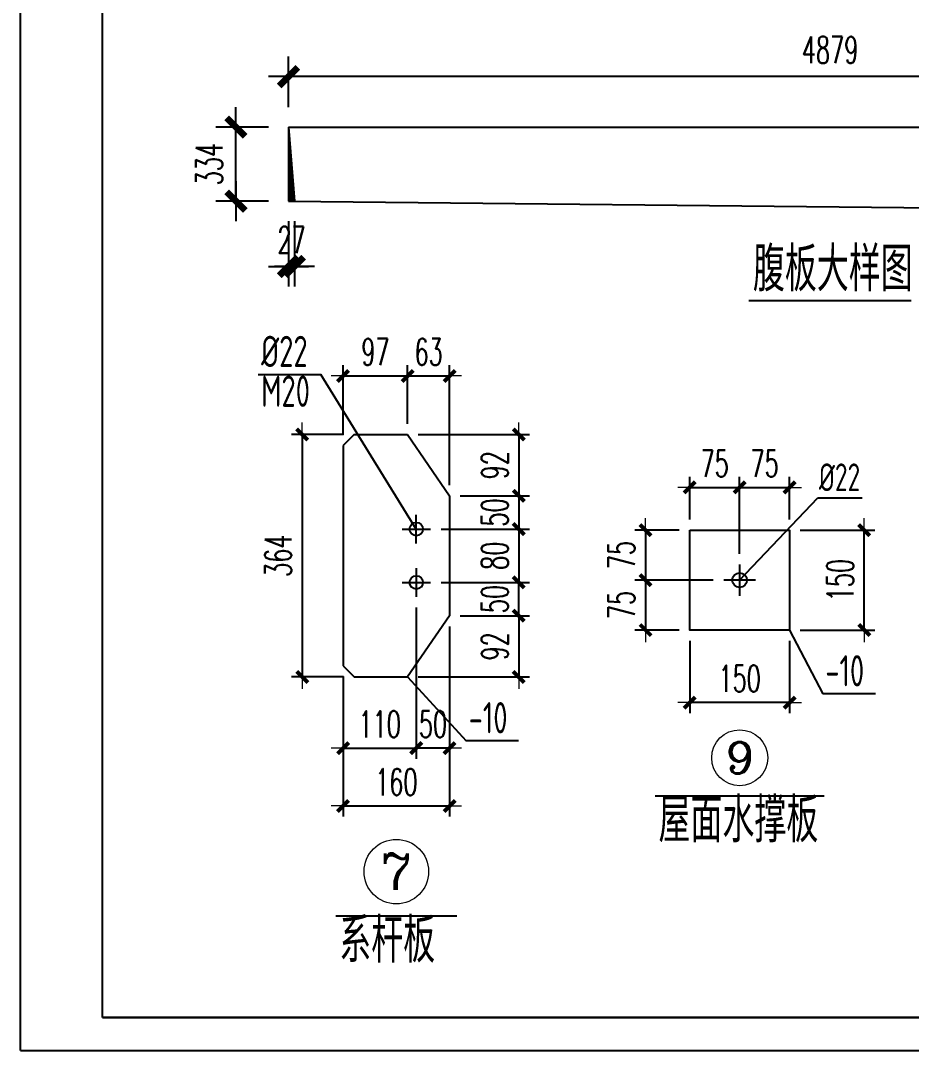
# Model space of a CAD drawing. Header units: inches. Extents: x 129725932 to 129894734, y 55771230 to 55809283.
# Drawn here: x 129839924 to 129843937, y 55800518 to 55805156 of the extents above; entities that cross this region are included whole.
import ezdxf
from ezdxf.enums import TextEntityAlignment as Align

# ---------------------------------------------------------------- set-up
doc = ezdxf.new("R2010")
doc.units = ezdxf.units.IN
doc.header["$MEASUREMENT"] = 0
doc.linetypes.add('CENTER', pattern=[50.8, 31.75, -6.35, 6.35, -6.35])
for name, color, linetype in [('TEXT', 7, 'Continuous'), ('TK', 140, 'Continuous'), ('尺寸标注', 8, 'Continuous'), ('钢梁', 3, 'Continuous')]:
    doc.layers.add(name, color=color, linetype=linetype)
for name, color, linetype, lineweight in [('标注', 8, 'Continuous', 9), ('灰线', 253, 'Continuous', 5), ('轴线层', 1, 'CENTER', 15), ('钢架', 7, 'Continuous', 25)]:
    doc.layers.add(name, color=color, linetype=linetype, lineweight=lineweight)
doc.styles.add('ARIAL', font='swisscl.ttf', dxfattribs={"width": 0.7})
doc.styles.add('COMPLEX', font='COMPLEX')
doc.styles.add('DIM_FONT', font='romans.shx', dxfattribs={"width": 0.618, "bigfont": '1hztxt.shx'})
doc.styles.add('HZXY', font='romand.shx', dxfattribs={"bigfont": 'hzxy.shx'})
doc.styles.get("Standard").update_dxf_attribs({"font": 'txt', "bigfont": 'gbcbig.shx'})
doc.styles.add('TSSD_Rein', font='tssdeng.shx', dxfattribs={"width": 0.7, "bigfont": 'atssdchn.shx'})
doc.dimstyles.new('WGH(1)', dxfattribs={"dimscale": 1.2, "dimtxt": 100, "dimasz": 0.5, "dimexe": 75, "dimexo": 75, "dimgap": 50, "dimtad": 1, "dimdec": 0, "dimzin": 0, "dimdsep": 46, "dimtxsty": 'DIM_FONT', "dimblk1": '_DIMX', "dimblk2": '_DIMX', "dimsah": 1, "dimcen": 0.09, "dimclrd": 3, "dimclre": 3, "dimclrt": 7, "dimadec": 0, "dimazin": 0, "dimtfac": 1, "dimtdec": 0, "dimtix": 1, "dimtmove": 2, "dimatfit": 3, "dimldrblk": '_DIMX', "dimfxl": 0, "dimtolj": 1, "dimtzin": 0, "dimarcsym": 0})
doc.dimstyles.new('WGH(3)', dxfattribs={"dimscale": 1.2, "dimtxt": 100, "dimasz": 0.3, "dimexe": 40, "dimexo": 40, "dimgap": 40, "dimtad": 1, "dimdec": 0, "dimlfac": 0.333333, "dimzin": 0, "dimdsep": 46, "dimtxsty": 'DIM_FONT', "dimblk1": '_DIMX', "dimblk2": '_DIMX', "dimsah": 1, "dimcen": 0.09, "dimclrd": 3, "dimclre": 3, "dimclrt": 7, "dimadec": 0, "dimazin": 0, "dimtfac": 1, "dimtdec": 0, "dimtix": 1, "dimtmove": 2, "dimatfit": 3, "dimldrblk": '_DIMX', "dimfxl": 0, "dimtolj": 1, "dimtzin": 0, "dimarcsym": 0})

# ---------------------------------------------------------------- blocks, each defined once
blk = doc.blocks.new('TK')
at = {"layer": 'TK', "lineweight": -3}
for p, q in [((6334425.8, 2858636.6), (6334425.8, 2870306.6)), ((6334425.8, 2858636.6), (6334425.8, 2870306.6)), ((6334917, 2858833.1), (6334917, 2870110.2)), ((6334917, 2858833.1), (6334917, 2870110.2)), ((6350752, 2858833.1), (6334917, 2858833.1)), ((6334917, 2858833.1), (6350752, 2858833.1)), ((6334917, 2858833.1), (6350752, 2858833.1)), ((6350752, 2858833.1), (6334917, 2858833.1)), ((6334425.8, 2858636.6), (6350948.5, 2858636.6)), ((6334425.8, 2858636.6), (6350948.5, 2858636.6))]:
    blk.add_line(p, q, dxfattribs=at)
for tag, height, style, width, p in [('DISCIPLINE', 58.9, 'HZXY', 1, (6349472.7, 2859435.4)), ('PROJECT-NAME', 98.2, 'HZXY', 0.8, (6344531.8, 2859366.2)), ('ITEM-NAME', 98.2, 'HZXY', 0.8, (6346423, 2859369.9)), ('STATUS', 58.9, 'HZXY', 0.8, (6350406.5, 2859350.8)), ('版本号', 58.9, 'HZXY', 1, (6342281.9, 2859251.5)), ('REWORK-DATE', 58.9, 'ARIAL', 1, (6342814.4, 2859259)), ('DRAWING-TITLE', 98.2, 'HZXY', 0.8, (6347969.5, 2859229.5)), ('SCALE', 58.9, 'ARIAL', 1, (6349470.2, 2859271.1)), ('REWORK-DATE', 58.9, 'ARIAL', 1, (6342814.4, 2859087.1)), ('DRAWING-TITLE', 98.2, 'HZXY', 0.8, (6347970.5, 2859098.8)), ('DATE', 58.9, 'ARIAL', 1, (6349468, 2859092.1)), ('版本号', 58.9, 'HZXY', 1, (6342281.9, 2859078.2)), ('DRAWING-TITLE', 98.2, 'HZXY', 0.8, (6347972.1, 2858962.5)), ('PROJECT-NUMBER', 58.9, 'ARIAL', 0.9, (6350395.7, 2859013.3)), ('版本号', 58.9, 'HZXY', 1, (6342281.9, 2858912.2)), ('REWORK-DATE', 58.9, 'ARIAL', 1, (6342814.4, 2858915.2)), ('DRAWING-NUMBER', 58.9, 'ARIAL', 1, (6349470.8, 2858922))]:
    blk.add_attdef(tag, text='', height=height, dxfattribs=dict(at, style=style, width=width)).set_placement(p, align=Align.MIDDLE)
blk = doc.blocks.new('_DIMX')
blk.add_line((-150, 0), (150, 0))
at = {"const_width": 50}
blk.add_lwpolyline([(-70, -70), (70, 70)], dxfattribs=at)
blk = doc.blocks.new('*D576')
at = {"layer": 'Defpoints', "color": 0}
for p in [(129841130.8, 55804904.2), (129841130.8, 55804676.9), (129846009.7, 55804676.9)]:
    blk.add_point(p, dxfattribs=at)
at = {"layer": '尺寸标注', "color": 3, "lineweight": -2}
for p, q in [((129841130.8, 55804766.9), (129841130.8, 55804994.2)), ((129846009.7, 55804766.9), (129846009.7, 55804994.2)), ((129846009.1, 55804904.2), (129841131.4, 55804904.2))]:
    blk.add_line(p, q, dxfattribs=at)
at = {"layer": '尺寸标注', "color": 3, "lineweight": -2, "xscale": 0.5999999999999995, "yscale": 0.5999999999999995, "zscale": 0.5999999999999995, "rotation": 180}
blk.add_blockref('_DIMX', (129841130.8, 55804904.2), dxfattribs=at)
at = {"layer": '尺寸标注', "color": 3, "lineweight": -2, "xscale": 0.5999999999999995, "yscale": 0.5999999999999995, "zscale": 0.5999999999999995}
blk.add_blockref('_DIMX', (129846009.7, 55804904.2), dxfattribs=at)
at = {"layer": '尺寸标注', "color": 7, "insert": (129843570.2, 55805024.2), "char_height": 120, "attachment_point": 5, "style": 'DIM_FONT'}
blk.add_mtext('\\A1;4879', dxfattribs=at)
blk = doc.blocks.new('*D577')
at = {"layer": 'Defpoints', "color": 0}
for p in [(129840893.8, 55804676.9), (129841130.8, 55804676.9), (129841130.8, 55804343)]:
    blk.add_point(p, dxfattribs=at)
at = {"layer": '尺寸标注', "color": 3, "lineweight": -2}
for p, q in [((129841040.8, 55804676.9), (129840803.8, 55804676.9)), ((129840893.8, 55804343.6), (129840893.8, 55804676.3)), ((129841040.8, 55804343), (129840803.8, 55804343))]:
    blk.add_line(p, q, dxfattribs=at)
at = {"layer": '尺寸标注', "color": 3, "lineweight": -2, "xscale": 0.5999999999999995, "yscale": 0.5999999999999995, "zscale": 0.5999999999999995}
for p, rotation in [((129840893.8, 55804676.9), 90), ((129840893.8, 55804343), 270)]:
    blk.add_blockref('_DIMX', p, dxfattribs=dict(at, rotation=rotation))
at = {"layer": '尺寸标注', "color": 7, "insert": (129840773.8, 55804510), "char_height": 120, "attachment_point": 5, "rotation": 90, "style": 'DIM_FONT'}
blk.add_mtext('\\A1;334', dxfattribs=at)
blk = doc.blocks.new('*D578')
at = {"layer": 'Defpoints', "color": 0}
for p in [(129841130.8, 55804342.7), (129841157.5, 55804342.7), (129841157.5, 55804049)]:
    blk.add_point(p, dxfattribs=at)
at = {"layer": '尺寸标注', "color": 3, "lineweight": -2}
for p, q in [((129841130.8, 55804252.7), (129841130.8, 55803959)), ((129841157.5, 55804252.7), (129841157.5, 55803959)), ((129841130.2, 55804049), (129841129.6, 55804049)), ((129841130.8, 55804049), (129841157.5, 55804049)), ((129841158.1, 55804049), (129841158.7, 55804049))]:
    blk.add_line(p, q, dxfattribs=at)
at = {"layer": '尺寸标注', "color": 3, "lineweight": -2, "xscale": 0.5999999999999995, "yscale": 0.5999999999999995, "zscale": 0.5999999999999995}
blk.add_blockref('_DIMX', (129841130.8, 55804049), dxfattribs=at)
at = {"layer": '尺寸标注', "color": 3, "lineweight": -2, "xscale": 0.5999999999999995, "yscale": 0.5999999999999995, "zscale": 0.5999999999999995, "rotation": 180}
blk.add_blockref('_DIMX', (129841157.5, 55804049), dxfattribs=at)
at = {"layer": '尺寸标注', "color": 7, "insert": (129841144.1, 55804169), "char_height": 120, "attachment_point": 5, "style": 'DIM_FONT'}
blk.add_mtext('\\A1;27', dxfattribs=at)
blk = doc.blocks.new('*D640')
at = {"layer": 'Defpoints', "color": 0}
for p in [(129841667.4, 55803556), (129841667.4, 55803292), (129841376.4, 55803242)]:
    blk.add_point(p, dxfattribs=at)
at = {"layer": '标注', "color": 3, "lineweight": -2}
for p, q in [((129841376.4, 55803290), (129841376.4, 55803604)), ((129841667.4, 55803340), (129841667.4, 55803604)), ((129841376.8, 55803556), (129841667.1, 55803556))]:
    blk.add_line(p, q, dxfattribs=at)
at = {"layer": '标注', "color": 3, "lineweight": -2, "xscale": 0.3599999999999997, "yscale": 0.3599999999999997, "zscale": 0.3599999999999997, "rotation": 180}
blk.add_blockref('_DIMX', (129841376.4, 55803556), dxfattribs=at)
at = {"layer": '标注', "color": 3, "lineweight": -2, "xscale": 0.3599999999999997, "yscale": 0.3599999999999997, "zscale": 0.3599999999999997}
blk.add_blockref('_DIMX', (129841667.4, 55803556), dxfattribs=at)
at = {"layer": '标注', "color": 7, "insert": (129841521.9, 55803664), "char_height": 120, "attachment_point": 5, "style": 'DIM_FONT'}
blk.add_mtext('\\A1;97', dxfattribs=at)
blk = doc.blocks.new('*D637')
at = {"layer": 'Defpoints', "color": 0}
for p in [(129841856.4, 55803016), (129841771, 55802866), (129842167.7, 55802866)]:
    blk.add_point(p, dxfattribs=at)
at = {"layer": '标注', "color": 3, "lineweight": -2}
for p, q in [((129841904.4, 55803016), (129842215.7, 55803016)), ((129842167.7, 55803016.4), (129842167.7, 55803016.7)), ((129842167.7, 55803016), (129842167.7, 55802866)), ((129841819, 55802866), (129842215.7, 55802866)), ((129842167.7, 55802865.7), (129842167.7, 55802865.3))]:
    blk.add_line(p, q, dxfattribs=at)
at = {"layer": '标注', "color": 3, "lineweight": -2, "xscale": 0.3599999999999997, "yscale": 0.3599999999999997, "zscale": 0.3599999999999997}
for p, rotation in [((129842167.7, 55803016), 270), ((129842167.7, 55802866), 90)]:
    blk.add_blockref('_DIMX', p, dxfattribs=dict(at, rotation=rotation))
at = {"layer": '标注', "color": 7, "insert": (129842059.7, 55802941), "char_height": 120, "attachment_point": 5, "rotation": 90, "style": 'DIM_FONT'}
blk.add_mtext('\\A1;50', dxfattribs=at)
blk = doc.blocks.new('*D641')
at = {"layer": 'Defpoints', "color": 0}
for p in [(129841771, 55802866), (129841771, 55802626), (129842167.7, 55802626)]:
    blk.add_point(p, dxfattribs=at)
at = {"layer": '标注', "color": 3, "lineweight": -2}
for p, q in [((129841819, 55802866), (129842215.7, 55802866)), ((129842167.7, 55802865.7), (129842167.7, 55802626.4)), ((129841819, 55802626), (129842215.7, 55802626))]:
    blk.add_line(p, q, dxfattribs=at)
at = {"layer": '标注', "color": 3, "lineweight": -2, "xscale": 0.3599999999999997, "yscale": 0.3599999999999997, "zscale": 0.3599999999999997}
for p, rotation in [((129842167.7, 55802866), 90), ((129842167.7, 55802626), 270)]:
    blk.add_blockref('_DIMX', p, dxfattribs=dict(at, rotation=rotation))
at = {"layer": '标注', "color": 7, "insert": (129842059.7, 55802746), "char_height": 120, "attachment_point": 5, "rotation": 90, "style": 'DIM_FONT'}
blk.add_mtext('\\A1;80', dxfattribs=at)
blk = doc.blocks.new('*D642')
at = {"layer": 'Defpoints', "color": 0}
for p in [(129841706.4, 55802561.4), (129841856.4, 55802476), (129841706.4, 55801879.4)]:
    blk.add_point(p, dxfattribs=at)
at = {"layer": '标注', "color": 3, "lineweight": -2}
for p, q in [((129841706.4, 55802513.4), (129841706.4, 55801831.4)), ((129841856.4, 55802428), (129841856.4, 55801831.4)), ((129841706.1, 55801879.4), (129841705.7, 55801879.4)), ((129841856.4, 55801879.4), (129841706.4, 55801879.4)), ((129841856.8, 55801879.4), (129841857.2, 55801879.4))]:
    blk.add_line(p, q, dxfattribs=at)
at = {"layer": '标注', "color": 3, "lineweight": -2, "xscale": 0.3599999999999997, "yscale": 0.3599999999999997, "zscale": 0.3599999999999997}
blk.add_blockref('_DIMX', (129841706.4, 55801879.4), dxfattribs=at)
at = {"layer": '标注', "color": 3, "lineweight": -2, "xscale": 0.3599999999999997, "yscale": 0.3599999999999997, "zscale": 0.3599999999999997, "rotation": 180}
blk.add_blockref('_DIMX', (129841856.4, 55801879.4), dxfattribs=at)
at = {"layer": '标注', "color": 7, "insert": (129841781.4, 55801987.4), "char_height": 120, "attachment_point": 5, "style": 'DIM_FONT'}
blk.add_mtext('\\A1;50', dxfattribs=at)
blk = doc.blocks.new('*D638')
at = {"layer": 'Defpoints', "color": 0}
for p in [(129841771, 55802626), (129842167.7, 55802626), (129841856.4, 55802476)]:
    blk.add_point(p, dxfattribs=at)
at = {"layer": '标注', "color": 3, "lineweight": -2}
for p, q in [((129841819, 55802626), (129842215.7, 55802626)), ((129842167.7, 55802626.4), (129842167.7, 55802626.7)), ((129842167.7, 55802476), (129842167.7, 55802626)), ((129841904.4, 55802476), (129842215.7, 55802476)), ((129842167.7, 55802475.7), (129842167.7, 55802475.3))]:
    blk.add_line(p, q, dxfattribs=at)
at = {"layer": '标注', "color": 3, "lineweight": -2, "xscale": 0.3599999999999997, "yscale": 0.3599999999999997, "zscale": 0.3599999999999997}
for p, rotation in [((129842167.7, 55802626), 270), ((129842167.7, 55802476), 90)]:
    blk.add_blockref('_DIMX', p, dxfattribs=dict(at, rotation=rotation))
at = {"layer": '标注', "color": 7, "insert": (129842059.7, 55802551), "char_height": 120, "attachment_point": 5, "rotation": 90, "style": 'DIM_FONT'}
blk.add_mtext('\\A1;50', dxfattribs=at)
blk = doc.blocks.new('轴线标号')
at = {"lineweight": 13}
blk.add_circle((0, 0), 0.5, dxfattribs=at)
at = {"layer": '钢架', "lineweight": 13, "style": 'COMPLEX', "width": 1.041667}
blk.add_attdef('A', text='', height=0.56, dxfattribs=at).set_placement((-0.25, -0.28), (0.25, -0.28), align=Align.FIT)
blk = doc.blocks.new('*D639')
at = {"layer": 'Defpoints', "color": 0}
for p in [(129841706.4, 55802561.4), (129841376.4, 55802250), (129841706.4, 55801879.4)]:
    blk.add_point(p, dxfattribs=at)
at = {"layer": '标注', "color": 3, "lineweight": -2}
for p, q in [((129841706.4, 55802513.4), (129841706.4, 55801831.4)), ((129841376.4, 55802202), (129841376.4, 55801831.4)), ((129841376.8, 55801879.4), (129841706.1, 55801879.4))]:
    blk.add_line(p, q, dxfattribs=at)
at = {"layer": '标注', "color": 3, "lineweight": -2, "xscale": 0.3599999999999997, "yscale": 0.3599999999999997, "zscale": 0.3599999999999997, "rotation": 180}
blk.add_blockref('_DIMX', (129841376.4, 55801879.4), dxfattribs=at)
at = {"layer": '标注', "color": 3, "lineweight": -2, "xscale": 0.3599999999999997, "yscale": 0.3599999999999997, "zscale": 0.3599999999999997}
blk.add_blockref('_DIMX', (129841706.4, 55801879.4), dxfattribs=at)
at = {"layer": '标注', "color": 7, "insert": (129841541.4, 55801987.4), "char_height": 120, "attachment_point": 5, "style": 'DIM_FONT'}
blk.add_mtext('\\A1;110', dxfattribs=at)
blk = doc.blocks.new('*D622')
at = {"layer": 'Defpoints', "color": 0}
for p in [(129841856.4, 55803556), (129841667.4, 55803292), (129841856.4, 55803016)]:
    blk.add_point(p, dxfattribs=at)
at = {"layer": '标注', "color": 3, "lineweight": -2}
for p, q in [((129841667.4, 55803340), (129841667.4, 55803604)), ((129841856.4, 55803064), (129841856.4, 55803604)), ((129841667.1, 55803556), (129841666.7, 55803556)), ((129841667.4, 55803556), (129841856.4, 55803556)), ((129841856.8, 55803556), (129841857.2, 55803556))]:
    blk.add_line(p, q, dxfattribs=at)
at = {"layer": '标注', "color": 3, "lineweight": -2, "xscale": 0.3599999999999997, "yscale": 0.3599999999999997, "zscale": 0.3599999999999997}
blk.add_blockref('_DIMX', (129841667.4, 55803556), dxfattribs=at)
at = {"layer": '标注', "color": 3, "lineweight": -2, "xscale": 0.3599999999999997, "yscale": 0.3599999999999997, "zscale": 0.3599999999999997, "rotation": 180}
blk.add_blockref('_DIMX', (129841856.4, 55803556), dxfattribs=at)
at = {"layer": '标注', "color": 7, "insert": (129841761.9, 55803664), "char_height": 120, "attachment_point": 5, "style": 'DIM_FONT'}
blk.add_mtext('\\A1;63', dxfattribs=at)
blk = doc.blocks.new('*D623')
at = {"layer": 'Defpoints', "color": 0}
for p in [(129841426.4, 55803292), (129841192.4, 55802200), (129841426.4, 55802200)]:
    blk.add_point(p, dxfattribs=at)
at = {"layer": '标注', "color": 3, "lineweight": -2}
for p, q in [((129841378.4, 55803292), (129841144.4, 55803292)), ((129841192.4, 55803291.7), (129841192.4, 55802200.4)), ((129841378.4, 55802200), (129841144.4, 55802200))]:
    blk.add_line(p, q, dxfattribs=at)
at = {"layer": '标注', "color": 3, "lineweight": -2, "xscale": 0.3599999999999997, "yscale": 0.3599999999999997, "zscale": 0.3599999999999997}
for p, rotation in [((129841192.4, 55803292), 90), ((129841192.4, 55802200), 270)]:
    blk.add_blockref('_DIMX', p, dxfattribs=dict(at, rotation=rotation))
at = {"layer": '标注', "color": 7, "insert": (129841084.4, 55802746), "char_height": 120, "attachment_point": 5, "rotation": 90, "style": 'DIM_FONT'}
blk.add_mtext('\\A1;364', dxfattribs=at)
blk = doc.blocks.new('*D624')
at = {"layer": 'Defpoints', "color": 0}
for p in [(129842937.9, 55802411.3), (129843387.9, 55802411.3), (129842937.9, 55802084.7)]:
    blk.add_point(p, dxfattribs=at)
at = {"layer": '标注', "color": 3, "lineweight": -2}
for p, q in [((129842937.9, 55802363.3), (129842937.9, 55802036.7)), ((129843387.9, 55802363.3), (129843387.9, 55802036.7)), ((129843387.6, 55802084.7), (129842938.3, 55802084.7))]:
    blk.add_line(p, q, dxfattribs=at)
at = {"layer": '标注', "color": 3, "lineweight": -2, "xscale": 0.3599999999999997, "yscale": 0.3599999999999997, "zscale": 0.3599999999999997, "rotation": 180}
blk.add_blockref('_DIMX', (129842937.9, 55802084.7), dxfattribs=at)
at = {"layer": '标注', "color": 3, "lineweight": -2, "xscale": 0.3599999999999997, "yscale": 0.3599999999999997, "zscale": 0.3599999999999997}
blk.add_blockref('_DIMX', (129843387.9, 55802084.7), dxfattribs=at)
at = {"layer": '标注', "color": 7, "insert": (129843162.9, 55802192.7), "char_height": 120, "attachment_point": 5, "style": 'DIM_FONT'}
blk.add_mtext('\\A1;150', dxfattribs=at)
blk = doc.blocks.new('*D625')
at = {"layer": 'Defpoints', "color": 0}
for p in [(129843387.9, 55802861.3), (129843724.2, 55802861.3), (129843387.9, 55802411.3)]:
    blk.add_point(p, dxfattribs=at)
at = {"layer": '标注', "color": 3, "lineweight": -2}
for p, q in [((129843435.9, 55802861.3), (129843772.2, 55802861.3)), ((129843724.2, 55802411.6), (129843724.2, 55802860.9)), ((129843435.9, 55802411.3), (129843772.2, 55802411.3))]:
    blk.add_line(p, q, dxfattribs=at)
at = {"layer": '标注', "color": 3, "lineweight": -2, "xscale": 0.3599999999999997, "yscale": 0.3599999999999997, "zscale": 0.3599999999999997}
for p, rotation in [((129843724.2, 55802861.3), 90), ((129843724.2, 55802411.3), 270)]:
    blk.add_blockref('_DIMX', p, dxfattribs=dict(at, rotation=rotation))
at = {"layer": '标注', "color": 7, "insert": (129843616.2, 55802636.3), "char_height": 120, "attachment_point": 5, "rotation": 90, "style": 'DIM_FONT'}
blk.add_mtext('\\A1;150', dxfattribs=at)
blk = doc.blocks.new('*D626')
at = {"layer": 'Defpoints', "color": 0}
for p in [(129843162.9, 55803053.8), (129842937.9, 55802861.3), (129843162.9, 55802707.3)]:
    blk.add_point(p, dxfattribs=at)
at = {"layer": '标注', "color": 3, "lineweight": -2}
for p, q in [((129842937.9, 55802909.3), (129842937.9, 55803101.8)), ((129843162.9, 55802755.3), (129843162.9, 55803101.8)), ((129842938.3, 55803053.8), (129843162.6, 55803053.8))]:
    blk.add_line(p, q, dxfattribs=at)
at = {"layer": '标注', "color": 3, "lineweight": -2, "xscale": 0.3599999999999997, "yscale": 0.3599999999999997, "zscale": 0.3599999999999997, "rotation": 180}
blk.add_blockref('_DIMX', (129842937.9, 55803053.8), dxfattribs=at)
at = {"layer": '标注', "color": 3, "lineweight": -2, "xscale": 0.3599999999999997, "yscale": 0.3599999999999997, "zscale": 0.3599999999999997}
blk.add_blockref('_DIMX', (129843162.9, 55803053.8), dxfattribs=at)
at = {"layer": '标注', "color": 7, "insert": (129843050.4, 55803161.8), "char_height": 120, "attachment_point": 5, "style": 'DIM_FONT'}
blk.add_mtext('\\A1;75', dxfattribs=at)
blk = doc.blocks.new('*D627')
at = {"layer": 'Defpoints', "color": 0}
for p in [(129843387.9, 55803053.8), (129843387.9, 55802861.3), (129843162.9, 55802707.3)]:
    blk.add_point(p, dxfattribs=at)
at = {"layer": '标注', "color": 3, "lineweight": -2}
for p, q in [((129843162.9, 55802755.3), (129843162.9, 55803101.8)), ((129843387.9, 55802909.3), (129843387.9, 55803101.8)), ((129843163.3, 55803053.8), (129843387.6, 55803053.8))]:
    blk.add_line(p, q, dxfattribs=at)
at = {"layer": '标注', "color": 3, "lineweight": -2, "xscale": 0.3599999999999997, "yscale": 0.3599999999999997, "zscale": 0.3599999999999997, "rotation": 180}
blk.add_blockref('_DIMX', (129843162.9, 55803053.8), dxfattribs=at)
at = {"layer": '标注', "color": 3, "lineweight": -2, "xscale": 0.3599999999999997, "yscale": 0.3599999999999997, "zscale": 0.3599999999999997}
blk.add_blockref('_DIMX', (129843387.9, 55803053.8), dxfattribs=at)
at = {"layer": '标注', "color": 7, "insert": (129843275.4, 55803161.8), "char_height": 120, "attachment_point": 5, "style": 'DIM_FONT'}
blk.add_mtext('\\A1;75', dxfattribs=at)
blk = doc.blocks.new('*D628')
at = {"layer": 'Defpoints', "color": 0}
for p in [(129842937.9, 55802861.3), (129842739.1, 55802636.3), (129843091.9, 55802636.3)]:
    blk.add_point(p, dxfattribs=at)
at = {"layer": '标注', "color": 3, "lineweight": -2}
for p, q in [((129842889.9, 55802861.3), (129842691.1, 55802861.3)), ((129842739.1, 55802860.9), (129842739.1, 55802636.6)), ((129843043.9, 55802636.3), (129842691.1, 55802636.3))]:
    blk.add_line(p, q, dxfattribs=at)
at = {"layer": '标注', "color": 3, "lineweight": -2, "xscale": 0.3599999999999997, "yscale": 0.3599999999999997, "zscale": 0.3599999999999997}
for p, rotation in [((129842739.1, 55802861.3), 90), ((129842739.1, 55802636.3), 270)]:
    blk.add_blockref('_DIMX', p, dxfattribs=dict(at, rotation=rotation))
at = {"layer": '标注', "color": 7, "insert": (129842631.1, 55802748.8), "char_height": 120, "attachment_point": 5, "rotation": 90, "style": 'DIM_FONT'}
blk.add_mtext('\\A1;75', dxfattribs=at)
blk = doc.blocks.new('*D629')
at = {"layer": 'Defpoints', "color": 0}
for p in [(129843091.9, 55802636.3), (129842739.1, 55802411.3), (129842937.9, 55802411.3)]:
    blk.add_point(p, dxfattribs=at)
at = {"layer": '标注', "color": 3, "lineweight": -2}
for p, q in [((129843043.9, 55802636.3), (129842691.1, 55802636.3)), ((129842739.1, 55802635.9), (129842739.1, 55802411.6)), ((129842889.9, 55802411.3), (129842691.1, 55802411.3))]:
    blk.add_line(p, q, dxfattribs=at)
at = {"layer": '标注', "color": 3, "lineweight": -2, "xscale": 0.3599999999999997, "yscale": 0.3599999999999997, "zscale": 0.3599999999999997}
for p, rotation in [((129842739.1, 55802636.3), 90), ((129842739.1, 55802411.3), 270)]:
    blk.add_blockref('_DIMX', p, dxfattribs=dict(at, rotation=rotation))
at = {"layer": '标注', "color": 7, "insert": (129842631.1, 55802523.8), "char_height": 120, "attachment_point": 5, "rotation": 90, "style": 'DIM_FONT'}
blk.add_mtext('\\A1;75', dxfattribs=at)
blk = doc.blocks.new('*D634')
at = {"layer": 'Defpoints', "color": 0}
for p in [(129841856.4, 55802476), (129841376.4, 55802250), (129841856.4, 55801618.9)]:
    blk.add_point(p, dxfattribs=at)
at = {"layer": '标注', "color": 3, "lineweight": -2}
for p, q in [((129841856.4, 55802428), (129841856.4, 55801570.9)), ((129841376.4, 55802202), (129841376.4, 55801570.9)), ((129841376.8, 55801618.9), (129841856.1, 55801618.9))]:
    blk.add_line(p, q, dxfattribs=at)
at = {"layer": '标注', "color": 3, "lineweight": -2, "xscale": 0.3599999999999997, "yscale": 0.3599999999999997, "zscale": 0.3599999999999997, "rotation": 180}
blk.add_blockref('_DIMX', (129841376.4, 55801618.9), dxfattribs=at)
at = {"layer": '标注', "color": 3, "lineweight": -2, "xscale": 0.3599999999999997, "yscale": 0.3599999999999997, "zscale": 0.3599999999999997}
blk.add_blockref('_DIMX', (129841856.4, 55801618.9), dxfattribs=at)
at = {"layer": '标注', "color": 7, "insert": (129841616.4, 55801726.9), "char_height": 120, "attachment_point": 5, "style": 'DIM_FONT'}
blk.add_mtext('\\A1;160', dxfattribs=at)
blk = doc.blocks.new('*D635')
at = {"layer": 'Defpoints', "color": 0}
for p in [(129841856.4, 55802476), (129841667.4, 55802200), (129842167.7, 55802200)]:
    blk.add_point(p, dxfattribs=at)
at = {"layer": '标注', "color": 3, "lineweight": -2}
for p, q in [((129841904.4, 55802476), (129842215.7, 55802476)), ((129842167.7, 55802475.7), (129842167.7, 55802200.4)), ((129841715.4, 55802200), (129842215.7, 55802200))]:
    blk.add_line(p, q, dxfattribs=at)
at = {"layer": '标注', "color": 3, "lineweight": -2, "xscale": 0.3599999999999997, "yscale": 0.3599999999999997, "zscale": 0.3599999999999997}
for p, rotation in [((129842167.7, 55802476), 90), ((129842167.7, 55802200), 270)]:
    blk.add_blockref('_DIMX', p, dxfattribs=dict(at, rotation=rotation))
at = {"layer": '标注', "color": 7, "insert": (129842059.7, 55802338), "char_height": 120, "attachment_point": 5, "rotation": 90, "style": 'DIM_FONT'}
blk.add_mtext('\\A1;92', dxfattribs=at)
blk = doc.blocks.new('*D636')
at = {"layer": 'Defpoints', "color": 0}
for p in [(129841667.4, 55803292), (129841856.4, 55803016), (129842167.7, 55803016)]:
    blk.add_point(p, dxfattribs=at)
at = {"layer": '标注', "color": 3, "lineweight": -2}
for p, q in [((129841715.4, 55803292), (129842215.7, 55803292)), ((129842167.7, 55803291.7), (129842167.7, 55803016.4)), ((129841904.4, 55803016), (129842215.7, 55803016))]:
    blk.add_line(p, q, dxfattribs=at)
at = {"layer": '标注', "color": 3, "lineweight": -2, "xscale": 0.3599999999999997, "yscale": 0.3599999999999997, "zscale": 0.3599999999999997}
for p, rotation in [((129842167.7, 55803292), 90), ((129842167.7, 55803016), 270)]:
    blk.add_blockref('_DIMX', p, dxfattribs=dict(at, rotation=rotation))
at = {"layer": '标注', "color": 7, "insert": (129842059.7, 55803154), "char_height": 120, "attachment_point": 5, "rotation": 90, "style": 'DIM_FONT'}
blk.add_mtext('\\A1;92', dxfattribs=at)

msp = doc.modelspace()

# ---------------------------------------------------------------- hatches: boundary and pattern name
at = {"layer": '灰线'}
h = msp.add_hatch(dxfattribs=at)
h.set_pattern_fill('ANSI31', color=256, scale=10)
h.set_pattern_definition([(45, (-6508.8595, -269.9074), (-0.883883476483, 0.883883476483), [])])
h.paths.add_polyline_path([(129841130.8, 55804676.9), (129841130.8, 55804343), (129841157.5, 55804342.7)])

# ---------------------------------------------------------------- linework, layer by layer
for p, q in [((129843204.8, 55803895.5), (129843935.7, 55803895.5)), ((129841426.4, 55803292), (129841376.4, 55803242)), ((129841426.4, 55803292), (129841667.4, 55803292)), ((129841667.4, 55803292), (129841856.4, 55803016)), ((129841376.4, 55803242), (129841376.4, 55802250)), ((129841856.4, 55803016), (129841856.4, 55802476)), ((129841706.4, 55802801.4), (129841706.4, 55802930.6)), ((129841641.9, 55802866), (129841771, 55802866)), ((129841706.4, 55802690.6), (129841706.4, 55802561.4)), ((129843162.9, 55802707.3), (129843162.9, 55802565.2)), ((129841641.9, 55802626), (129841771, 55802626)), ((129843234, 55802636.3), (129843091.9, 55802636.3)), ((129841856.4, 55802476), (129841667.4, 55802200)), ((129841376.4, 55802250), (129841426.4, 55802200)), ((129841426.4, 55802200), (129841667.4, 55802200)), ((129842781.8, 55801665.1), (129843544.1, 55801665.1)), ((129841343.7, 55801123.6), (129841889.2, 55801123.6))]:
    msp.add_line(p, q)
msp.add_lwpolyline([(129842937.9, 55802861.3), (129843387.9, 55802861.3), (129843387.9, 55802411.3), (129842937.9, 55802411.3)], close=True)
for centre, radius in [((129841706.4, 55802866), 30), ((129841706.4, 55802626), 30), ((129843162.9, 55802636.3), 33)]:
    msp.add_circle(centre, radius)
at = {"layer": '尺寸标注'}
for p, q in [((129840993.4, 55803563), (129841275.7, 55803563)), ((129841706.4, 55802866), (129841275.7, 55803563)), ((129843162.9, 55802636.3), (129843515.4, 55803007.5)), ((129843515.4, 55803007.5), (129843715.4, 55803007.5)), ((129843387.9, 55802411.3), (129843537.4, 55802124.3)), ((129841667.4, 55802200), (129841930.9, 55801913.1)), ((129843775.1, 55802124.3), (129843537.4, 55802124.3)), ((129842166.9, 55801913.1), (129841930.9, 55801913.1))]:
    msp.add_line(p, q, dxfattribs=at)
at = {"layer": '钢梁'}
for p, q in [((129841130.8, 55804676.9), (129841157.5, 55804342.7)), ((129841130.8, 55804676.9), (129846009.7, 55804676.9)), ((129841130.8, 55804676.9), (129841130.8, 55804343)), ((129841130.8, 55804343), (129846009.7, 55804293.1))]:
    msp.add_line(p, q, dxfattribs=at)

# ---------------------------------------------------------------- block references
at = {"xscale": 0.7510733052431083, "yscale": 0.7510733016690655, "zscale": 0.7510733068183653}
msp.add_blockref('TK', (125082305.7, 53653472.4), dxfattribs=at)
ref = msp.add_blockref('轴线标号', (129843163, 55801836.1), dxfattribs=dict(xscale=252.2773554027081, yscale=252.2773553952575, zscale=252.2773553920414))
ref.add_attrib('A', '9', dxfattribs={"layer": '钢架', "lineweight": 13, "height": 141.3, "style": 'COMPLEX', "width": 1.339286}).set_placement((129843099.9, 55801765.5), (129843226, 55801765.5), align=Align.FIT)
ref = msp.add_blockref('轴线标号', (129841616.4, 55801323.3), dxfattribs=dict(xscale=290.6235134154558, yscale=290.6235134080052, zscale=290.6235134116318))
ref.add_attrib('A', '7', dxfattribs={"layer": '钢架', "lineweight": 13, "height": 162.7, "style": 'COMPLEX', "width": 1.339286}).set_placement((129841543.8, 55801241.9), (129841689.1, 55801241.9), align=Align.FIT)

# ---------------------------------------------------------------- texts
at = {"layer": 'TEXT', "style": 'TSSD_Rein', "width": 0.7}
for s, height, p in [('%%C22', 140.62, (129841007.3, 55803596.1)), ('M20', 140.62, (129841007.3, 55803416.8)), ('%%C22', 125, (129843519.7, 55803037)), ('-10', 140.62, (129843548.7, 55802157.5)), ('-10', 140.62, (129841942.2, 55801946.2))]:
    msp.add_text(s, height=height, dxfattribs=at).set_placement(p)
at = {"layer": '轴线层', "color": 4, "linetype": 'ByBlock', "char_height": 200, "attachment_point": 1}
for s, insert, width in [('腹板大样图', (129843222.5, 55804136.8), 1273.533), ('屋面水撑板', (129842797.3, 55801655.3), 1299.603), ('系杆板', (129841359.3, 55801113.7), 1299.603)]:
    msp.add_mtext(s, dxfattribs=dict(at, insert=insert, width=width))

# ---------------------------------------------------------------- dimensions: what is measured, and where the dimension line sits
at = {"layer": '尺寸标注'}
for base, p1, p2, picture, middle in [((129841130.8, 55804904.2), (129846009.7, 55804676.9), (129841130.8, 55804676.9), '*D576', (129843570.2, 55805024.2)), ((129841157.5, 55804049), (129841130.8, 55804342.7), (129841157.5, 55804342.7), '*D578', (129841144.1, 55804169))]:
    dim = msp.add_linear_dim(base=base, p1=p1, p2=p2, dimstyle='WGH(1)', override={"dimfxl": 250}, dxfattribs=at)
    dim.commit()
    dim.dimension.update_dxf_attribs({"geometry": picture, "text_midpoint": middle})
dim = msp.add_linear_dim(base=(129840893.8, 55804676.9), p1=(129841130.8, 55804343), p2=(129841130.8, 55804676.9), angle=90, dimstyle='WGH(1)', override={"dimfxl": 250}, dxfattribs=at)
dim.commit()
dim.dimension.update_dxf_attribs({"geometry": '*D577', "text_midpoint": (129840773.8, 55804510)})
at = {"layer": '标注'}
for base, p1, p2, picture, middle in [((129841667.4, 55803556), (129841376.4, 55803242), (129841667.4, 55803292), '*D640', (129841521.9, 55803664)), ((129841856.4, 55803556), (129841667.4, 55803292), (129841856.4, 55803016), '*D622', (129841761.9, 55803664)), ((129843162.9, 55803053.8), (129842937.9, 55802861.3), (129843162.9, 55802707.3), '*D626', (129843050.4, 55803161.8)), ((129843387.9, 55803053.8), (129843162.9, 55802707.3), (129843387.9, 55802861.3), '*D627', (129843275.4, 55803161.8)), ((129841706.4, 55801879.4), (129841376.4, 55802250), (129841706.4, 55802561.4), '*D639', (129841541.4, 55801987.4)), ((129841706.4, 55801879.4), (129841856.4, 55802476), (129841706.4, 55802561.4), '*D642', (129841781.4, 55801987.4)), ((129841856.4, 55801618.9), (129841376.4, 55802250), (129841856.4, 55802476), '*D634', (129841616.4, 55801726.9)), ((129842937.9, 55802084.7), (129843387.9, 55802411.3), (129842937.9, 55802411.3), '*D624', (129843162.9, 55802192.7))]:
    dim = msp.add_linear_dim(base=base, p1=p1, p2=p2, dimstyle='WGH(3)', dxfattribs=at)
    dim.commit()
    dim.dimension.update_dxf_attribs({"geometry": picture, "text_midpoint": middle})
for base, p1, p2, angle, picture, middle in [((129841192.4, 55802200), (129841426.4, 55803292), (129841426.4, 55802200), 90, '*D623', (129841084.4, 55802746)), ((129842167.7, 55803016), (129841667.4, 55803292), (129841856.4, 55803016), 90, '*D636', (129842059.7, 55803154)), ((129842167.7, 55802866), (129841856.4, 55803016), (129841771, 55802866), 90, '*D637', (129842059.7, 55802941)), ((129842167.7, 55802626), (129841771, 55802866), (129841771, 55802626), 90, '*D641', (129842059.7, 55802746)), ((129842739.1, 55802636.3), (129842937.9, 55802861.3), (129843091.9, 55802636.3), 90, '*D628', (129842631.1, 55802748.8)), ((129843724.2, 55802861.3), (129843387.9, 55802411.3), (129843387.9, 55802861.3), 90, '*D625', (129843616.2, 55802636.3)), ((129842739.1, 55802411.3), (129843091.9, 55802636.3), (129842937.9, 55802411.3), 90, '*D629', (129842631.1, 55802523.8)), ((129842167.7, 55802626), (129841856.4, 55802476), (129841771, 55802626), 270, '*D638', (129842059.7, 55802551)), ((129842167.7, 55802200), (129841856.4, 55802476), (129841667.4, 55802200), 90, '*D635', (129842059.7, 55802338))]:
    dim = msp.add_linear_dim(base=base, p1=p1, p2=p2, angle=angle, dimstyle='WGH(3)', dxfattribs=at)
    dim.commit()
    dim.dimension.update_dxf_attribs({"geometry": picture, "text_midpoint": middle})

doc.saveas('drawing.dxf')
